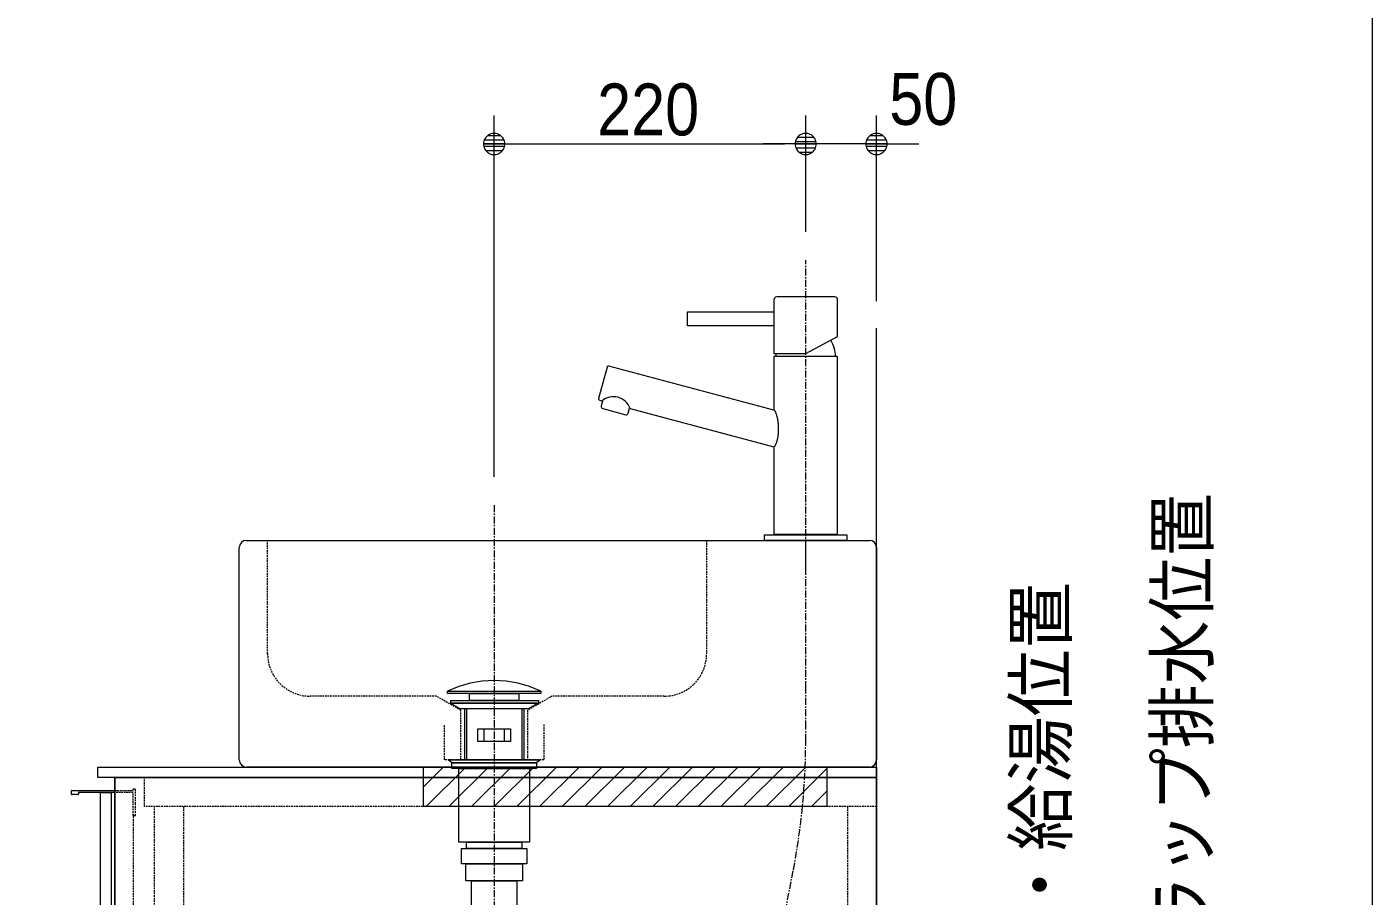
# Model space of a CAD drawing. Units: millimetres, scale not verified. Extents: x -6062 to 6062, y -3045 to 3045.
# Drawn here: x -1318 to -368, y -1471 to -857 of the extents above; entities that cross this region are included whole.
import ezdxf
from ezdxf.enums import TextEntityAlignment as Align

# ---------------------------------------------------------------- set-up
doc = ezdxf.new("R2010")
doc.units = ezdxf.units.MM
doc.header["$LTSCALE"] = 20
doc.linetypes.add('CHAIN1', pattern=[8, 5, -1, 1, -1])
doc.linetypes.add('DASHED1', pattern=[1.8, 1.2, -0.6])
for name, color, linetype, lineweight in [('0-0_1図面枠', 7, 'Continuous', 9), ('0-1_4給排水', 7, 'Continuous', 9), ('0-2_2寸法-2', 7, 'Continuous', 9), ('0-3_0', 7, 'Continuous', 9), ('0-4_2寸法-1', 7, 'Continuous', 9), ('0-5_5ボウル・キャビネト', 7, 'Continuous', 9)]:
    doc.layers.add(name, color=color, linetype=linetype, lineweight=lineweight)
doc.styles.add('ＭＳ Ｐゴシック', font='')
doc.styles.get('ＭＳ Ｐゴシック').set_extended_font_data('MS PGothic')

# ---------------------------------------------------------------- blocks, each defined once
blk = doc.blocks.new('グループ-4')
at = {"layer": '0-0_1図面枠'}
blk.add_line((28400, 41000), (28400, -48600), dxfattribs=at)
blk = doc.blocks.new('グループ-13')
at = {"layer": '0-5_5ボウル・キャビネト', "linetype": 'DASHED1'}
blk.add_lwpolyline([(19390, -33020), (19390, -33260), (19700, -33260), (19700, -30320), (19390, -30320), (19390, -32920)], dxfattribs=at)
blk = doc.blocks.new('グループ-14')
at = {"layer": '0-5_5ボウル・キャビネト'}
for p, q in [((10036, -27930), (10640, -27930)), ((10030, -27984), (10030, -27936)), ((10124, -27990), (10036, -27990)), ((10640, -33260), (10590, -33260))]:
    blk.add_line(p, q, dxfattribs=at)
at = {"layer": '0-5_5ボウル・キャビネト', "linetype": 'DASHED1'}
for p, q in [((10906, -27910), (10924, -27910)), ((10900, -28264), (10900, -32870)), ((10924, -28290), (10906, -28290)), ((19390, -30320), (10900, -30320)), ((13320, -30320), (13320, -33260)), ((13630, -30320), (13630, -33260)), ((19390, -33260), (10900, -33260))]:
    blk.add_line(p, q, dxfattribs=at)
for points in [[(10640, -27930), (10900, -27930), (10900, -27916)], [(10930, -27916), (10930, -28104), (10924, -28110), (10930, -28116), (10930, -28284)], [(10900, -28284), (10900, -27960), (10640, -27960)], [(10900, -33020), (10900, -33260), (10640, -33260)]]:
    blk.add_lwpolyline(points, dxfattribs=at)
at = {"layer": '0-5_5ボウル・キャビネト'}
blk.add_lwpolyline([(10640, -27960), (10130, -27960), (10130, -27984)], dxfattribs=at)
blk.add_lwpolyline([(10590, -34110), (10440, -34110), (10440, -27960), (10590, -27960)], close=True, dxfattribs=at)
at = {"layer": '0-5_5ボウル・キャビネト', "linetype": 'DASHED1'}
blk.add_lwpolyline([(10750, -32920), (19540, -32920), (19540, -33020), (10750, -33020)], close=True, dxfattribs=at)
at = {"layer": '0-5_5ボウル・キャビネト'}
for centre, start, end in [((10036, -27936), 90, 180), ((10036, -27984), 180, 225), ((10036, -27984), 225, 270), ((10124, -27984), 270, 0)]:
    blk.add_arc(centre, 6, start, end, dxfattribs=at)
at = {"layer": '0-5_5ボウル・キャビネト', "linetype": 'DASHED1'}
for centre, start, end in [((10906, -27916), 90, 180), ((10924, -27916), 0, 90), ((10906, -28284), 180, 270), ((10924, -28284), 270, 0)]:
    blk.add_arc(centre, 6, start, end, dxfattribs=at)
at = {"layer": '0-5_5ボウル・キャビネト'}
blk.add_blockref('グループ-13', (0, 0), dxfattribs=at)
blk = doc.blocks.new('グループ-15')
at = {"layer": '0-5_5ボウル・キャビネト'}
blk.add_line((10640, -27750), (10640, -41400), dxfattribs=at)
at = {"layer": '0-5_5ボウル・キャビネト', "linetype": 'DASHED1'}
blk.add_line((20990, -28160), (20990, -39962), dxfattribs=at)
at = {"layer": '0-5_5ボウル・キャビネト'}
for points in [[(10400, -27600), (21400, -27600), (21400, -27750), (10400, -27750)], [(10640, -27750), (21400, -27750), (21400, -41400), (10640, -41400)]]:
    blk.add_lwpolyline(points, close=True, dxfattribs=at)
at = {"layer": '0-5_5ボウル・キャビネト', "linetype": 'DASHED1'}
blk.add_lwpolyline([(11060, -27750), (21400, -27750), (21400, -28160), (11060, -28160)], close=True, dxfattribs=at)
blk.add_lwpolyline([(11610, -28160), (11610, -29650), (11200, -29650), (11200, -28160)], dxfattribs=at)
at = {"layer": '0-5_5ボウル・キャビネト'}
blk.add_blockref('グループ-14', (0, 0), dxfattribs=at)
blk = doc.blocks.new('_Dot')
at = {"layer": '0-3_0'}
for p, q in [((-10, 0), (-20, 0)), ((9.78, 2), (-9.78, 2)), ((7.99, 6), (-7.99, 6)), ((9.16, -3.98), (-9.16, -3.98)), ((6, -7.98), (-6, -7.98))]:
    blk.add_line(p, q, dxfattribs=at)
for points in [[(10, 0), (9.92, 1.25), (9.69, 2.49), (9.3, 3.68), (8.76, 4.82), (8.09, 5.88), (7.29, 6.85), (6.37, 7.71), (5.36, 8.44), (4.26, 9.05), (3.09, 9.51), (1.87, 9.82), (0.63, 9.98), (-0.63, 9.98), (-1.87, 9.82), (-3.09, 9.51), (-4.26, 9.05), (-5.36, 8.44), (-6.37, 7.71), (-7.29, 6.85), (-8.09, 5.88), (-8.76, 4.82), (-9.3, 3.68), (-9.69, 2.49), (-9.92, 1.25), (-10, 0), (0, 0)], [(-10, 0), (-9.92, -1.25), (-9.69, -2.49), (-9.3, -3.68), (-8.76, -4.82), (-8.09, -5.88), (-7.29, -6.85), (-6.37, -7.71), (-5.36, -8.44), (-4.26, -9.05), (-3.09, -9.51), (-1.87, -9.82), (-0.63, -9.98), (0.63, -9.98), (1.87, -9.82), (3.09, -9.51), (4.26, -9.05), (5.36, -8.44), (6.37, -7.71), (7.29, -6.85), (8.09, -5.88), (8.76, -4.82), (9.3, -3.68), (9.69, -2.49), (9.92, -1.25), (10, 0), (0, 0)]]:
    blk.add_lwpolyline(points, close=True, dxfattribs=at)
blk = doc.blocks.new('グループ-47')
at = {"layer": '0-5_5ボウル・キャビネト'}
for p, q in [((12400, -27500), (12400, -24500)), ((12500, -24400), (21300, -24400)), ((21400, -24500), (21400, -27500)), ((21300, -27600), (12500, -27600))]:
    blk.add_line(p, q, dxfattribs=at)
at = {"layer": '0-5_5ボウル・キャビネト', "linetype": 'DASHED1'}
for p, q in [((12800, -26000), (12800, -24400)), ((19000, -24400), (19000, -26000))]:
    blk.add_line(p, q, dxfattribs=at)
for points in [[(18400, -26600), (16816.4, -26600), (16470, -26800), (16470, -27500), (15530, -27500), (15530, -26800), (15183.6, -26600), (13400, -26600)], [(16700, -27000), (16700, -27500), (15300, -27500), (15300, -27000)]]:
    blk.add_lwpolyline(points, dxfattribs=at)
at = {"layer": '0-5_5ボウル・キャビネト'}
for centre, start, end in [((12500, -24500), 90, 180), ((21300, -24500), 0, 90), ((12500, -27500), 180, 270), ((21300, -27500), 270, 0)]:
    blk.add_arc(centre, 100, start, end, dxfattribs=at)
at = {"layer": '0-5_5ボウル・キャビネト', "linetype": 'DASHED1'}
for centre, start, end in [((13400, -26000), 180, 270), ((18400, -26000), 270, 0)]:
    blk.add_arc(centre, 600, start, end, dxfattribs=at)
blk = doc.blocks.new('グループ-49')
at = {"layer": '0-1_4給排水', "linetype": 'CHAIN1'}
blk.add_line((16000, -23900), (16000, -33620), dxfattribs=at)
at = {"layer": '0-1_4給排水'}
for p, q in [((15580, -26780), (15580, -27500)), ((15610, -26780), (15610, -27500)), ((16390, -26780), (16390, -27500)), ((16420, -26780), (16420, -27500))]:
    blk.add_line(p, q, dxfattribs=at)
for points in [[(15340, -26530), (16660, -26530), (16660, -26560), (15340, -26560)], [(15650, -26560), (16350, -26560), (16350, -26660), (15650, -26660)], [(15518.7, -26780), (15380, -26700), (16620, -26700), (16479.8, -26780)], [(15386, -26660), (16626, -26660), (16626, -26700), (15386, -26700)], [(15770, -27060), (16230, -27060), (16230, -27240), (15770, -27240)], [(15860, -27060), (16140, -27060), (16140, -27240), (15860, -27240)], [(15400, -27540), (15350, -27500), (16650, -27500), (16600, -27540)], [(15400, -27540), (16600, -27540), (16600, -27620), (15400, -27620)], [(15500, -27620), (16500, -27620), (16500, -28660), (15500, -28660)], [(15610, -28660), (16390, -28660), (16390, -28750), (15610, -28750)], [(15540, -28750), (16460, -28750), (16460, -28970), (15540, -28970)], [(15600, -28970), (16400, -28970), (16400, -29210), (15600, -29210)], [(15680, -29210), (16320, -29210), (16320, -30600), (15680, -30600)]]:
    blk.add_lwpolyline(points, close=True, dxfattribs=at)
blk.add_arc((16000, -27907), 1527, 64.39147, 115.60853, dxfattribs=at)
blk = doc.blocks.new('グループ-51')
at = {"layer": '0-1_4給排水', "linetype": 'CHAIN1'}
for p, q in [((20400, -24820), (20400, -20440)), ((20113.7, -29635.6), (20226.3, -29051.7))]:
    blk.add_line(p, q, dxfattribs=at)
at = {"layer": '0-1_4給排水'}
for p, q in [((20810, -20960), (19990, -20960)), ((17594.7, -21950.8), (17475.7, -22395.1)), ((17532.9, -22536.8), (17857.5, -22623.7)), ((20850, -24314), (19950, -24314)), ((20400, -24320), (19960, -24320)), ((20400, -24320), (20840, -24320))]:
    blk.add_line(p, q, dxfattribs=at)
for points in [[(19950, -21000), (19950, -21760), (20400, -21760)], [(20400, -21760), (20850, -21520.7), (20850, -21000)], [(19950, -24314), (19956, -24320), (20400, -24320), (20844, -24320), (20850, -24314), (20850, -21806), (20844, -21800), (20400, -21800), (19956, -21800), (19950, -21806), (19950, -22561.2), (17619.2, -21936.6)], [(17489.8, -22419.6), (17523.6, -22428.7), (17530.4, -22430.5), (17511.7, -22500)], [(17894.2, -22602.5), (17912.9, -22533), (17919.6, -22534.8), (19950, -23078.8), (19950, -24314)], [(20007.2, -22701.3), (20005, -22689.1), (20002.5, -22676.8), (19999.9, -22664.6), (19997, -22652.4), (19994, -22640.7), (19991, -22629.7), (19988, -22619.6), (19985, -22610.3), (19981.9, -22601.7), (19978.8, -22594), (19975.7, -22587.1), (19972.6, -22581.1), (19969.4, -22575.8), (19966.2, -22571.3), (19963, -22567.7), (19959.8, -22564.8), (19956.6, -22562.8), (19953.3, -22561.6), (19950, -22561.2)], [(19947.5, -23078.1), (19950.4, -23077.9), (19953.7, -23076.8), (19957, -23074.9), (19960.3, -23072.2), (19963.6, -23068.6), (19966.9, -23064.3), (19970.3, -23059.1), (19973.6, -23053.1), (19977, -23046.3), (19980.3, -23038.7), (19983.7, -23030.3), (19987.1, -23021.1), (19990.4, -23011), (19993.7, -23000.5), (19996.8, -22989.8), (19999.6, -22979), (20002.3, -22968), (20004.7, -22956.9), (20007, -22945.7), (20009, -22934.3), (20010.8, -22922.8), (20012.4, -22911.1), (20013.8, -22899.3), (20014.9, -22887.3), (20015.9, -22875.2), (20016.7, -22863), (20017.2, -22850.6), (20017.5, -22838.1), (20017.7, -22825.5), (20017.6, -22813), (20017.3, -22800.5), (20016.8, -22788), (20016, -22775.5), (20015.1, -22763.1), (20013.9, -22750.7), (20012.6, -22738.3), (20011, -22725.9), (20009.2, -22713.6), (20007.2, -22701.3)]]:
    blk.add_lwpolyline(points, dxfattribs=at)
for points in [[(19950, -21370), (18730, -21370), (18730, -21170), (19950, -21170)], [(20400, -24400), (19827.7, -24400), (19820, -24399.8), (19820, -24320.3), (19832.9, -24320), (20967.1, -24320), (20980, -24320.3), (20980, -24399.8), (20972.3, -24400)]]:
    blk.add_lwpolyline(points, close=True, dxfattribs=at)
at = {"layer": '0-1_4給排水', "linetype": 'CHAIN1'}
blk.add_lwpolyline([(20400, -27232.1), (20400, -27043.9), (20400, -26487.3), (20400, -24400)], dxfattribs=at)
at = {"layer": '0-1_4給排水'}
for centre, radius, start, end in [((19990, -21000), 40, 90, 180), ((20810, -21000), 40, 0, 90), ((20400, -21800), 420, 0, 32.75887), ((20400, -21800), 420, 174.53498, 180), ((17614, -21956), 20, 120, 164.99998), ((17614, -21956), 20, 75.00002, 120), ((17495, -22400.3), 20, 165.00002, 210), ((17495, -22400.3), 20, 210, 254.99998), ((17684.6, -22620), 250, 75, 130.08079), ((17684.6, -22620), 250, 19.91921, 75), ((17540.7, -22507.8), 30, 165, 210), ((17540.7, -22507.8), 30, 210, 255), ((17865.3, -22594.8), 30, 300, 345), ((17865.3, -22594.8), 30, 255, 300)]:
    blk.add_arc(centre, radius, start, end, dxfattribs=at)
at = {"layer": '0-1_4給排水', "linetype": 'CHAIN1'}
blk.add_arc((10784.2, -27232.1), 9615.8, 349.09187, 0, dxfattribs=at)

msp = doc.modelspace()

# ---------------------------------------------------------------- linework, layer by layer
at = {"layer": '0-2_2寸法-2'}
for p, q in [((-767.5, -1002), (-767.5, -920)), ((-717.5, -1051), (-717.5, -920)), ((-782.51, -940), (-797.51, -940)), ((-717.5, -940), (-767.5, -940)), ((-702.49, -940), (-687.49, -940))]:
    msp.add_line(p, q, dxfattribs=at)
at = {"layer": '0-4_2寸法-1'}
for p, q in [((-987.5, -1175), (-987.5, -920)), ((-767.5, -1002), (-767.5, -920)), ((-972.49, -940), (-782.51, -940))]:
    msp.add_line(p, q, dxfattribs=at)
at = {"layer": '0-5_5ボウル・キャビネト'}
for p, q in [((-1037.5, -1394), (-1023.5, -1380)), ((-1035.5, -1408), (-1007.5, -1380)), ((-1019.5, -1408), (-991.5, -1380)), ((-1003.5, -1408), (-975.5, -1380)), ((-987.5, -1408), (-959.5, -1380)), ((-971.5, -1408), (-943.5, -1380)), ((-955.5, -1408), (-927.5, -1380)), ((-939.5, -1408), (-911.5, -1380)), ((-923.5, -1408), (-895.5, -1380)), ((-907.5, -1408), (-879.5, -1380)), ((-891.5, -1408), (-863.5, -1380)), ((-875.5, -1408), (-847.5, -1380)), ((-859.5, -1408), (-831.5, -1380)), ((-843.5, -1408), (-815.5, -1380)), ((-827.5, -1408), (-799.5, -1380)), ((-811.5, -1408), (-783.5, -1380)), ((-795.5, -1408), (-767.5, -1380)), ((-779.5, -1408), (-752.5, -1381)), ((-763.5, -1408), (-752.5, -1397))]:
    msp.add_line(p, q, dxfattribs=at)
msp.add_lwpolyline([(-1317.5, -2070), (-717.5, -2070), (-717.5, -1070)], dxfattribs=at)
msp.add_lwpolyline([(-1037.5, -1408), (-1037.5, -1380), (-752.5, -1380), (-752.5, -1408)], close=True, dxfattribs=at)
at = {"layer": '0-5_5ボウル・キャビネト', "linetype": 'DASHED1'}
msp.add_lwpolyline([(-1037.5, -1408), (-1037.5, -1380), (-752.5, -1380), (-752.5, -1408)], dxfattribs=at)

# ---------------------------------------------------------------- block references
at = {"layer": '0-0_1図面枠', "xscale": 0.05, "yscale": 0.05}
msp.add_blockref('グループ-4', (-1787.5, 0), dxfattribs=at)
at = {"layer": '0-1_4給排水', "xscale": 0.05, "yscale": 0.05}
for name in ['グループ-51', 'グループ-49']:
    msp.add_blockref(name, (-1787.5, 0), dxfattribs=at)
at = {"layer": '0-2_2寸法-2', "xscale": 0.7503418, "yscale": 0.7503418}
msp.add_blockref('_Dot', (-767.5, -940), dxfattribs=at)
at = {"layer": '0-2_2寸法-2', "xscale": 0.7503418, "yscale": 0.7503418, "rotation": 180}
msp.add_blockref('_Dot', (-717.5, -940), dxfattribs=at)
at = {"layer": '0-4_2寸法-1', "xscale": 0.7503418, "yscale": 0.7503418, "rotation": 180}
msp.add_blockref('_Dot', (-987.5, -940), dxfattribs=at)
at = {"layer": '0-4_2寸法-1', "xscale": 0.7503418, "yscale": 0.7503418}
msp.add_blockref('_Dot', (-767.5, -940), dxfattribs=at)
at = {"layer": '0-5_5ボウル・キャビネト', "xscale": 0.05, "yscale": 0.05}
for name in ['グループ-47', 'グループ-15']:
    msp.add_blockref(name, (-1787.5, 0), dxfattribs=at)

# ---------------------------------------------------------------- texts
at = {"layer": '0-2_2寸法-2', "style": 'ＭＳ Ｐゴシック', "width": 0.9}
msp.add_text('50', height=36.66, dxfattribs=at).set_placement((-708.48, -937.52), align=Align.BOTTOM_LEFT)
at = {"layer": '0-2_2寸法-2', "style": 'ＭＳ Ｐゴシック'}
for s, width, p in [('Pトラップ排水位置', 0.9, (-472.48, -1575.42)), ('壁給水・給湯位置', 0.95, (-572.38, -1629.36))]:
    msp.add_text(s, height=36.66, rotation=90, dxfattribs=dict(at, width=width)).set_placement(p, align=Align.BOTTOM_LEFT)
at = {"layer": '0-4_2寸法-1', "style": 'ＭＳ Ｐゴシック', "width": 0.9}
msp.add_text('220', height=36.66, dxfattribs=at).set_placement((-914.78, -944.96), align=Align.BOTTOM_LEFT)

doc.saveas('drawing.dxf')
